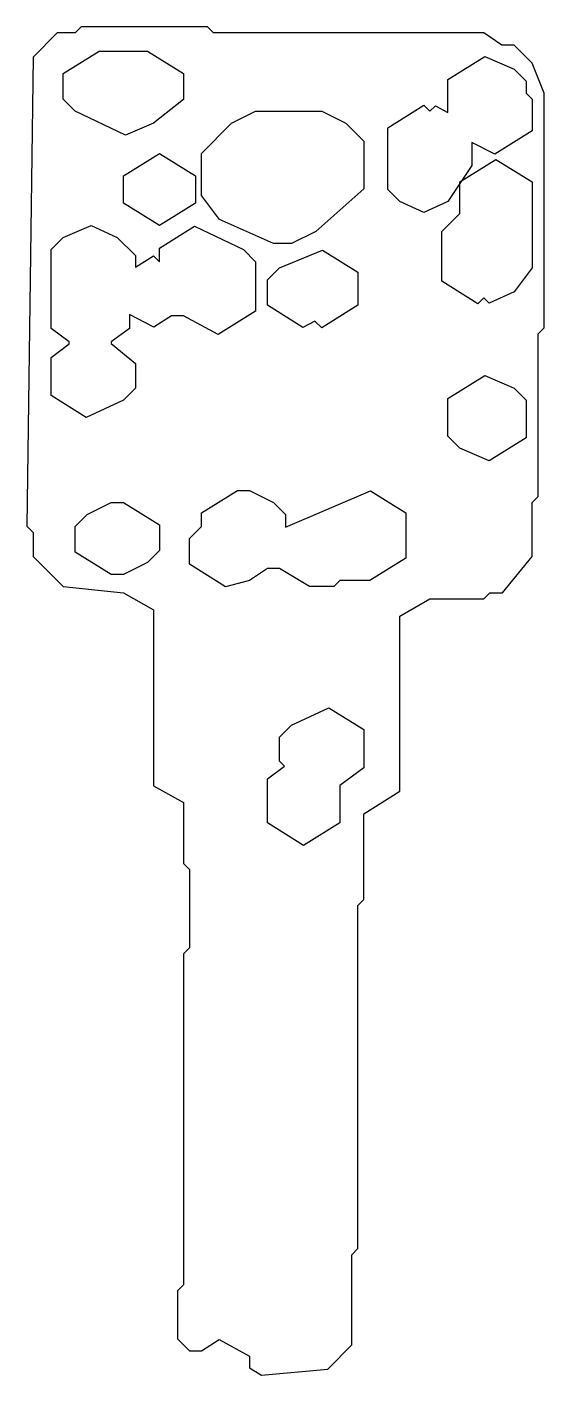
# Model space of a CAD drawing. Header units: millimetres. Extents: x 90.2 to 111.8, y 118.5 to 174.5.
import ezdxf

# ---------------------------------------------------------------- set-up
doc = ezdxf.new("R2010")
doc.units = ezdxf.units.MM
doc.layers.add('HOLES', color=1, linetype='CONTINUOUS')
doc.layers.add('OUTER', color=3, linetype='CONTINUOUS')

msp = doc.modelspace()

# ---------------------------------------------------------------- linework, layer by layer
at = {"layer": 'HOLES'}
for points in [[(91.75, 172.562909), (93.25, 173.5), (95.25, 173.5), (96.75, 172.562909), (96.75, 171.487985), (95.5, 170.5), (94.345251, 170.003851), (92.25, 171), (91.75, 171.5)], [(110.5, 172.75), (111, 172.25), (111, 171.75), (111.25, 171.5), (111.25, 170.187091), (109.700345, 169.219315), (108.75, 169.706114), (108.75, 168.75), (107.75, 167.25), (106.75, 166.793886), (105.75, 167.25), (105.25, 167.75), (105.25, 170.312909), (106.7502, 171.2498), (107, 171), (107.22859, 171.22859), (107.75, 170.94954), (107.75, 172.312909), (109.287398, 173.27303)], [(97.5, 169.25), (98.75, 170.5), (99.75, 171), (102.5, 171), (103.5, 170.5), (104.25, 169.75), (104.25, 167.774634), (102.25, 166), (101.25, 165.5), (100.5, 165.5), (98.25, 166.5), (97.5, 167.5)], [(95.75, 169.249667), (97.25, 168.312901), (97.25, 167.187099), (95.75, 166.250333), (94.25, 167.187099), (94.25, 168.312901)], [(109.75, 168.999667), (111.25, 168.062901), (111.25, 164.5), (110.5, 163.5), (109.470979, 163.029021), (109.25, 163.25), (109.000205, 163.000205), (107.5, 163.937099), (107.5, 166), (108.25, 166.75), (108.25, 168.062901)], [(91.25, 159.187099), (91.25, 160.773317), (92, 161.33134), (92, 161.41866), (91.25, 161.976683), (91.25, 165.25), (91.75, 165.75), (92.913712, 166.250313), (94, 165.75), (94.75, 165), (94.75, 164.518237), (95.511271, 164.988729), (95.75, 164.75), (95.75, 165.312901), (97.204355, 166.221161), (99.25, 165.25), (99.75, 164.75), (99.75, 162.687099), (98.198223, 161.717998), (96.75, 162.5), (96.25, 162.5), (95.522693, 162.032262), (94.5, 162.55612), (94.5, 161.976683), (93.75, 161.41866), (93.75, 161.344791), (94.75, 160.517288), (94.75, 159.5), (94.25, 159), (92.707015, 158.277178)], [(102.534787, 165.227942), (104, 164.312901), (104, 162.937099), (102.499795, 162.000205), (102.217126, 162.282874), (101.721939, 162.017858), (100.25, 162.937099), (100.25, 164), (100.75, 164.5)], [(109.287405, 160.023027), (110.5, 159.5), (111, 159), (111, 157.437099), (109.462595, 156.476973), (108.25, 157), (107.75, 157.5), (107.75, 159.062901)], [(97, 153.25), (97.5, 153.75), (97.5, 154.312901), (99, 155.25), (99.5, 155.25), (100.5, 154.75), (101, 154.25), (101, 153.720744), (104.534827, 155.227917), (106, 154.312901), (106, 152.437099), (104.5, 151.5), (103.25, 151.5), (103, 151.25), (102, 151.25), (100.75, 152), (100.25, 152), (99.5, 151.5), (98.504586, 151.247469), (97, 152.187099)], [(92.25, 153.75), (92.75, 154.25), (93.75, 154.75), (94.25, 154.75), (95.75, 153.812901), (95.75, 152.75), (95.25, 152.25), (94.25, 151.75), (93.75, 151.75), (92.25, 152.687099)], [(102.792985, 146.222822), (104.25, 145.312901), (104.25, 143.723098), (103.25, 142.993146), (103.25, 141.437099), (101.75, 140.500333), (100.25, 141.437099), (100.25, 143.273317), (100.953361, 143.796639), (100.75, 144), (100.75, 145), (101.25, 145.5)]]:
    msp.add_lwpolyline(points, close=True, dxfattribs=at)
at = {"layer": 'OUTER'}
msp.add_lwpolyline([(92.5, 174.5), (92.25, 174.25), (91.5, 174.25), (90.5, 173.25), (90.239856, 153.760144), (90.5, 153.5), (90.5, 152.5), (91.75, 151.25), (94.25, 151), (95.5, 150.28052), (95.5, 142.96948), (96.75, 142.28052), (96.75, 139.75), (97, 139.5), (97, 136.25), (96.75, 136), (96.75, 122.25), (96.5, 122), (96.5, 120), (97, 119.5), (97.5, 119.5), (98.239495, 119.97527), (99.5, 119.28052), (99.5, 118.800468), (100, 118.5), (102.75, 118.75), (103.75, 119.75), (103.75, 123.5), (104, 123.75), (104, 138), (104.25, 138.25), (104.25, 141.812901), (105.75, 142.749667), (105.75, 150.03052), (107, 150.75), (109.25, 150.75), (109.5, 151), (110.023971, 151), (111.25, 152.5), (111.25, 154.75), (111.5, 155), (111.5, 161.75), (111.75, 162), (111.75, 171.75), (111.25, 173), (110.5, 173.75), (110, 173.75), (109.25, 174.25), (98, 174.25), (97.75, 174.5)], close=True, dxfattribs=at)

doc.saveas('drawing.dxf')
